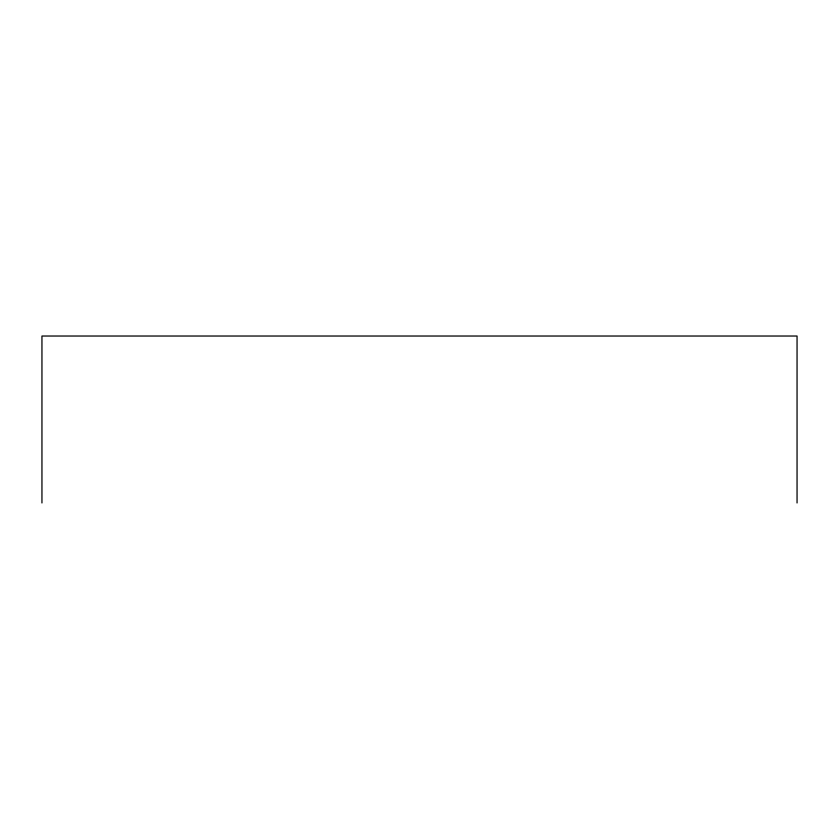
<?xml version="1.0" encoding="UTF-8"?>
<svg xmlns="http://www.w3.org/2000/svg" width="839" height="839" viewBox="0 0 839 839"><rect width="100%" height="100%" fill="white"/><g stroke="black" fill="none" stroke-linecap="round" stroke-linejoin="round"><path stroke-width="1.26" d="M797.05 502.97L797.05 336.03L41.95 336.03L41.95 502.97"/></g></svg>
